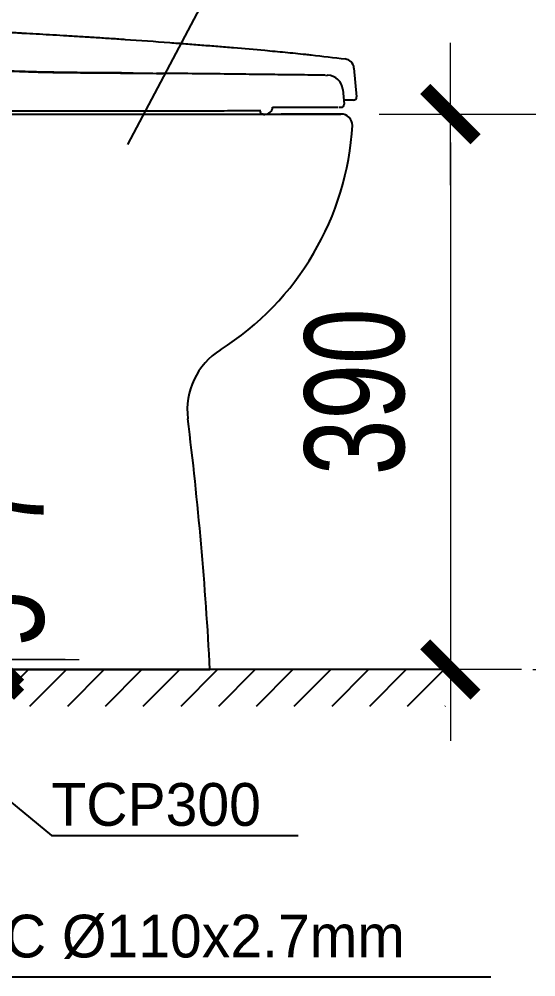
# Model space of a CAD drawing. Header units: inches. Extents: x 242965 to 445791, y 236206 to 423703.
# Drawn here: x 420344 to 420706, y 364254 to 364926 of the extents above; entities that cross this region are included whole.
import ezdxf

# ---------------------------------------------------------------- set-up
doc = ezdxf.new("R2010")
doc.units = ezdxf.units.IN
doc.header["$MEASUREMENT"] = 0
doc.layers.add('a', color=250, linetype='Continuous', lineweight=5)
doc.layers.add('PIC14', color=7, linetype='Continuous')
doc.styles.add('Arch-Dim', font='chhbg.shx', dxfattribs={"width": 0.75})
doc.dimstyles.new('Arch-40', dxfattribs={"dimscale": 40, "dimtxt": 1.75, "dimasz": 0.5, "dimexe": 1.5, "dimexo": 1.5, "dimgap": 0.8, "dimtad": 1, "dimdec": 0, "dimzin": 0, "dimdsep": 46, "dimtxsty": 'Arch-Dim', "dimblk": 'A', "dimcen": 3, "dimclrd": 251, "dimclre": 251, "dimclrt": 151, "dimadec": 0, "dimazin": 0, "dimtfac": 1, "dimtdec": 0, "dimtix": 1, "dimtmove": 2, "dimatfit": 3, "dimldrblk": 'C', "dimfxl": 1.5, "dimtolj": 1, "dimtzin": 0, "dimlwd": 9, "dimlwe": 9, "dimarcsym": 0})
doc.dimstyles.get("Standard").update_dxf_attribs({"dimtxt": 0.18, "dimasz": 0.18, "dimexe": 0.18, "dimexo": 0.0625, "dimgap": 0.09, "dimtad": 0, "dimtih": 1, "dimtoh": 1, "dimdec": 4, "dimzin": 0, "dimdsep": 46, "dimtxsty": 'Standard', "dimcen": 0.09, "dimadec": 0, "dimazin": 0, "dimtfac": 1, "dimtdec": 4, "dimtofl": 0, "dimtmove": 0, "dimatfit": 3, "dimfxl": 1, "dimtolj": 1, "dimtzin": 0, "dimarcsym": 0})

# ---------------------------------------------------------------- blocks, each defined once
blk = doc.blocks.new('A')
at = {"color": 252, "lineweight": 9}
for points in [[(0, 2.5), (0, -2.5)], [(-2.5, 0), (2.5, 0)]]:
    blk.add_lwpolyline(points, dxfattribs=at)
at = {"const_width": 0.5}
blk.add_lwpolyline([(0.884, 0.884), (-0.884, -0.884)], dxfattribs=at)
blk = doc.blocks.new('*D836')
at = {"color": 251, "lineweight": 9, "transparency": 16777216}
for p, q in [((420629.56, 364859.82), (420706.4, 364859.82)), ((420646.4, 364839.82), (420646.4, 364489.83)), ((420704.26, 364469.83), (420706.4, 364469.83))]:
    blk.add_line(p, q, dxfattribs=at)
at = {"layer": 'Defpoints', "color": 0, "transparency": 16777216}
for p in [(420569.56, 364859.82), (420644.26, 364469.83), (420646.4, 364469.83)]:
    blk.add_point(p, dxfattribs=at)
at = {"color": 251, "lineweight": 9, "transparency": 16777216, "xscale": 20, "yscale": 20, "zscale": 20}
for p, rotation in [((420646.4, 364859.82), 90), ((420646.4, 364469.83), 270)]:
    blk.add_blockref('A', p, dxfattribs=dict(at, rotation=rotation))
at = {"color": 151, "transparency": 16777216, "insert": (420579.4, 364664.83), "char_height": 70, "attachment_point": 5, "rotation": 90, "style": 'Arch-Dim'}
blk.add_mtext('\\A1;390', dxfattribs=at)
blk = doc.blocks.new('C')
at = {"layer": 'a'}
blk.add_hatch(color=256, dxfattribs=at).paths.add_polyline_path([(-0.769, 2.132), (-1.462, 1.732), (-0.462, 0), (-1.462, -1.732), (-0.769, -2.132), (0.462, 0)])
at = {"color": 1}
blk.add_lwpolyline([(-0.769, 2.132), (-1.462, 1.732), (-0.462, 0), (-1.462, -1.732), (-0.769, -2.132), (0.462, 0)], close=True, dxfattribs=at)
blk.add_lwpolyline([(-2.462, 0), (-0.462, 0)], dxfattribs=at)
blk = doc.blocks.new('*D830')
at = {"color": 251, "lineweight": 9, "transparency": 16777216}
for p, q in [((420325.79, 364496.83), (420325.79, 364516.83)), ((420292.73, 364476.83), (420385.79, 364476.83)), ((420325.79, 364476.83), (420325.79, 364469.83)), ((420292.73, 364469.83), (420385.79, 364469.83)), ((420325.79, 364449.83), (420325.79, 364429.83))]:
    blk.add_line(p, q, dxfattribs=at)
at = {"layer": 'Defpoints', "color": 0, "transparency": 16777216}
for p in [(420232.73, 364476.83), (420232.73, 364469.83), (420325.79, 364469.83)]:
    blk.add_point(p, dxfattribs=at)
at = {"color": 251, "lineweight": 9, "transparency": 16777216, "xscale": 20, "yscale": 20, "zscale": 20}
for p, rotation in [((420325.79, 364476.83), 270), ((420325.79, 364469.83), 90)]:
    blk.add_blockref('A', p, dxfattribs=dict(at, rotation=rotation))
at = {"color": 151, "transparency": 16777216, "insert": (420326.3, 364545.63), "char_height": 70, "attachment_point": 5, "rotation": 90, "style": 'Arch-Dim'}
blk.add_mtext('\\A1;5~7', dxfattribs=at)

msp = doc.modelspace()

# ---------------------------------------------------------------- hatches: boundary and pattern name
h = msp.add_hatch()
h.set_pattern_fill('ANSI31', scale=150, style=0)
h.set_pattern_definition([(45, (419087.435, 367582.26), (-13.25825, 13.25825), [])])
h.paths.add_polyline_path([(420232.725, 364469.829), (420642.991, 364469.829), (420642.991, 364444.232), (420232.725, 364444.232)])

# ---------------------------------------------------------------- linework, layer by layer
at = {"color": 7, "linetype": 'Continuous'}
for p, q in [((420578.677, 364892.118), (420580.446, 364871.905)), ((420557.069, 364887.068), (420557.063, 364887.068)), ((420558.805, 364886.972), (420560.09, 364887.026)), ((420570.865, 364876.986), (420571.765, 364866.699)), ((420521.569, 364864.525), (420567.333, 364864.525)), ((420568.135, 364864.525), (420569.772, 364864.525)), ((420578.254, 364869.513), (420571.519, 364869.513)), ((420444.508, 364859.525), (420199.852, 364859.525)), ((420514.819, 364859.525), (420444.508, 364859.525)), ((420515.112, 364859.525), (420516.126, 364859.525))]:
    msp.add_line(p, q, dxfattribs=at)
at = {"color": 7}
msp.add_line((420644.26, 364469.829), (419867.07, 364469.829), dxfattribs=at)
at = {"color": 7, "linetype": 'Continuous'}
for centre, radius, start, end in [((420571.704, 364891.508), 7, 4.999998, 82.769141), ((420559.907, 364876.028), 11, 4.999995, 89.045397), ((420578.254, 364871.713), 2.2, 270, 5), ((420515.908, 364865.225), 5.704, 272.197252, 352.950827), ((420569.772, 364866.525), 2, 270, 5)]:
    msp.add_arc(centre, radius, start, end, dxfattribs=at)
for points in [[(420229.828, 364921.622), (420234.16, 364921.486), (420240.706, 364921.273), (420247.289, 364921.051), (420253.914, 364920.818), (420260.586, 364920.575), (420267.312, 364920.321), (420274.097, 364920.055), (420287.868, 364919.488), (420301.945, 364918.868), (420316.373, 364918.192), (420331.199, 364917.454), (420338.775, 364917.06), (420343.551, 364916.806)], [(420343.551, 364916.806), (420346.468, 364916.648), (420355.473, 364916.15), (420364.861, 364915.614), (420374.595, 364915.04), (420384.638, 364914.427), (420394.955, 364913.777), (420405.509, 364913.089), (420416.263, 364912.365), (420417.928, 364912.251)], [(420417.928, 364912.251), (420449.369, 364909.991), (420454.962, 364909.568), (420460.565, 364909.138), (420471.78, 364908.258), (420482.98, 364907.354), (420494.127, 364906.429), (420516.119, 364904.531)], [(420417.937, 364888.596), (420415.369, 364888.618), (420384.196, 364888.868), (420351.706, 364889.468), (420320.463, 364890.857), (420291.209, 364892.902), (420263.746, 364895.515), (420237.642, 364898.337), (420215.254, 364900.956)], [(420215.327, 364900.911), (420218.177, 364900.496), (420220.612, 364900.17), (420222.798, 364899.909), (420224.916, 364899.679), (420227.009, 364899.452), (420229.142, 364899.218), (420231.472, 364898.965), (420234.079, 364898.682), (420236.951, 364898.37), (420240.059, 364898.034), (420243.409, 364897.672), (420247.059, 364897.279), (420251.084, 364896.847), (420255.516, 364896.37), (420260.355, 364895.848), (420265.613, 364895.288), (420271.337, 364894.7), (420277.575, 364894.09), (420284.36, 364893.466), (420291.683, 364892.84), (420299.566, 364892.221), (420308.119, 364891.611), (420317.469, 364891.015), (420327.777, 364890.444), (420339.176, 364889.914), (420351.705, 364889.455), (420365.408, 364889.109), (420380.401, 364888.893), (420396.893, 364888.756), (420414.802, 364888.61), (420417.937, 364888.581)], [(420516.119, 364904.531), (420530.341, 364903.203), (420544.705, 364901.724)], [(420544.705, 364901.724), (420546.672, 364901.511), (420548.614, 364901.297)], [(420548.614, 364901.297), (420572.585, 364898.452)], [(420423.556, 364888.545), (420417.937, 364888.596)], [(420417.937, 364888.581), (420440.109, 364888.378)], [(420443.161, 364888.347), (420440.109, 364888.378)], [(420440.109, 364888.361), (420444.51, 364888.317)], [(420444.51, 364888.333), (420443.161, 364888.347)], [(420555.861, 364887.085), (420551.45, 364887.137), (420541.326, 364887.249), (420527.354, 364887.41), (420510.135, 364887.62), (420490.206, 364887.855), (420467.91, 364888.097), (420444.51, 364888.333)], [(420557.069, 364887.068), (420555.861, 364887.085)], [(420558.528, 364887.048), (420557.063, 364887.068)], [(420444.508, 364861.867), (420397.372, 364861.798), (420377.246, 364861.784), (420359.495, 364861.79), (420342.51, 364861.808), (420323.476, 364861.86), (420303.055, 364861.974), (420284.38, 364862.146), (420268.315, 364862.393), (420253.729, 364862.577), (420239.771, 364862.648), (420227.503, 364862.621), (420217.592, 364862.466), (420210.62, 364862.258), (420205.737, 364862.093), (420202.196, 364861.972), (420200.78, 364861.921)], [(420513.205, 364862.127), (420511.992, 364862.118), (420508.364, 364862.092), (420502.511, 364862.043), (420494.54, 364861.982), (420485.082, 364861.92), (420473.392, 364861.891), (420459.785, 364861.886), (420444.508, 364861.867)], [(420514.2, 364859.744), (420513.499, 364860.341), (420513.137, 364861.205), (420513.205, 364862.127)], [(420515.112, 364859.525), (420514.2, 364859.744)]]:
    msp.add_spline(points, degree=3, dxfattribs=at)
at = {"layer": 'PIC14', "color": 7, "linetype": 'Continuous'}
for p, q in [((419891.57, 364859.825), (420569.564, 364859.825)), ((420569.564, 364859.825), (420527.564, 364859.825)), ((420543.255, 364859.825), (420569.564, 364859.825)), ((419902.57, 364469.829), (420477.564, 364469.829)), ((420477.564, 364469.829), (420467.551, 364469.829))]:
    msp.add_line(p, q, dxfattribs=at)
for centre, radius, start, end in [((420569.564, 364851.825), 8, 359.912417, 90), ((420569.564, 364851.825), 8, 359.912417, 90), ((420377.894, 364863.271), 199.998, 302.340602, 356.715647), ((420377.894, 364863.271), 199.998, 302.340602, 356.715647), ((420511.63, 364652.052), 50, 122.340602, 187.074035), ((420511.63, 364652.052), 50, 122.340602, 187.074035), ((417981.067, 364338.018), 2499.975, 3.022303, 7.074035), ((417981.067, 364338.018), 2499.975, 3.022303, 7.074035)]:
    msp.add_arc(centre, radius, start, end, dxfattribs=at)

# ---------------------------------------------------------------- texts
at = {"color": 7, "char_height": 30, "attachment_point": 1}
for s, insert, width in [('TCP300', (420366.17, 364390.14), 223.50624), ('uPVC %%C110x2.7mm', (420257.689, 364297.71), 618.75433)]:
    msp.add_mtext(s, dxfattribs=dict(at, insert=insert, width=width))

# ---------------------------------------------------------------- dimensions: what is measured, and where the dimension line sits
at = {"color": 7}
dim = msp.add_linear_dim(base=(420646.403, 364469.829), p1=(420569.564, 364859.825), p2=(420644.26, 364469.829), angle=90, dimstyle='Arch-40', override={"dimtxsty": 'Arch-Dim'}, dxfattribs=at)
dim.commit()
dim.dimension.update_dxf_attribs({"geometry": '*D836', "text_midpoint": (420579.403, 364664.827)})
dim = msp.add_linear_dim(base=(420325.785, 364469.829), p1=(420232.725, 364476.829), p2=(420232.725, 364469.829), angle=90, text='5~7', dimstyle='Arch-40', override={"dimtxsty": 'Arch-Dim'})
dim.commit()
dim.dimension.update_dxf_attribs({"geometry": '*D830', "text_midpoint": (420326.295, 364545.629), "dimtype": 160})

# ---------------------------------------------------------------- leaders
for points in [[(420230.093, 364913.718), (420320.331, 365060.483), (420430.334, 365060.483)], [(420419.781, 364838.461), (420528.977, 365045.363), (420603.58, 365045.363)], [(420182.961, 364503.954), (420366.17, 364353.366), (420539.374, 364353.366)], [(420180.749, 364404.692), (420235.133, 364254.104), (420674.877, 364254.104)]]:
    msp.add_leader(points, dimstyle='Standard', override={"dimgap": 5, "dimtad": 0}, dxfattribs=at)

doc.saveas('drawing.dxf')
